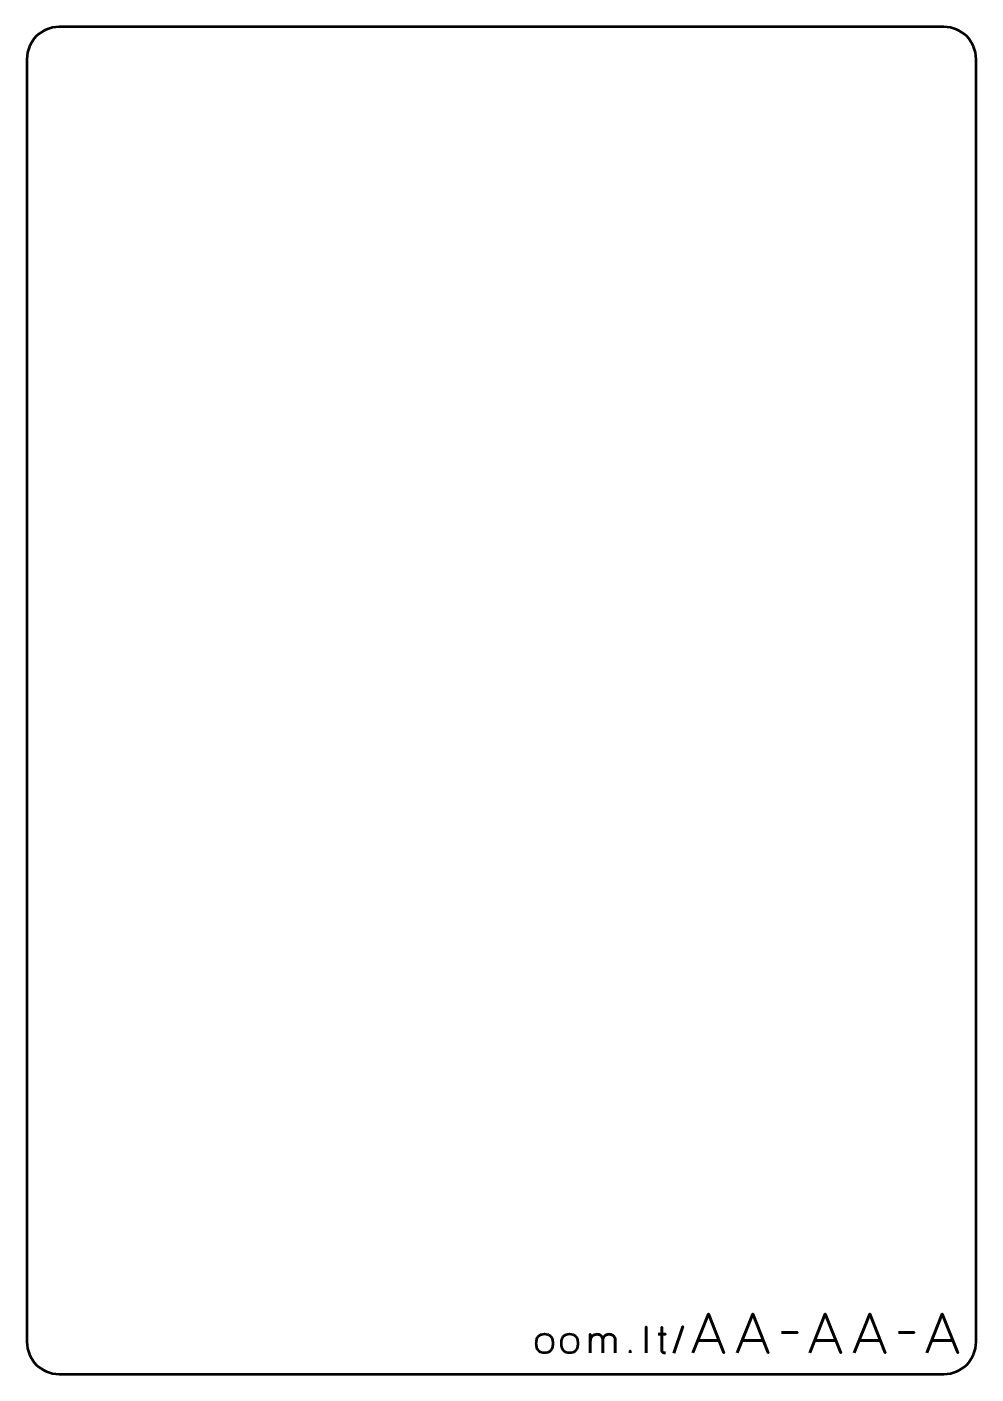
# Model space of a CAD drawing. Header units: centimetres. Extents: x -17.9 to -3.1, y -25.3 to -4.3.
import ezdxf

# ---------------------------------------------------------------- set-up
doc = ezdxf.new("R2010")
doc.units = ezdxf.units.CM
doc.header["$MEASUREMENT"] = 0
doc.layers.add('Layer 1', color=7, linetype='Continuous')

msp = doc.modelspace()

# ---------------------------------------------------------------- linework, layer by layer
at = {"layer": 'Layer 1', "color": 22, "lineweight": 53}
msp.add_open_spline([(-17.90003, -24.8499), (-17.90003, -24.8499), (-17.90003, -4.84994), (-17.90003, -4.84994), (-17.90003, -4.84994), (-17.90003, -4.57297), (-17.67694, -4.34998), (-17.39994, -4.34998), (-17.39994, -4.34998), (-17.39994, -4.34998), (-3.60007, -4.34998), (-3.60007, -4.34998), (-3.60007, -4.34998), (-3.32293, -4.34998), (-3.09997, -4.57297), (-3.09997, -4.84994), (-3.09997, -4.84994), (-3.09997, -4.84994), (-3.09997, -24.8499), (-3.09997, -24.8499), (-3.09997, -24.8499), (-3.09997, -25.1269), (-3.32293, -25.34999), (-3.60007, -25.34999), (-3.60007, -25.34999), (-3.60007, -25.34999), (-17.39994, -25.34999), (-17.39994, -25.34999), (-17.39994, -25.34999), (-17.67694, -25.34999), (-17.90003, -25.1269), (-17.90003, -24.8499)], degree=3, knots=[0, 0, 0, 0, 0.125, 0.125, 0.125, 0.125, 0.25, 0.25, 0.25, 0.25, 0.375, 0.375, 0.375, 0.375, 0.5, 0.5, 0.5, 0.5, 0.625, 0.625, 0.625, 0.625, 0.75, 0.75, 0.75, 0.75, 0.875, 0.875, 0.875, 0.875, 1, 1, 1, 1], dxfattribs=at)
at = {"layer": 'Layer 1', "color": 30, "lineweight": 53}
for points, knots in [([(-7.51634, -25.01987), (-7.51634, -25.01987), (-7.27419, -24.40942), (-7.27419, -24.40942), (-7.27419, -24.40942), (-7.27419, -24.40942), (-7.0312, -25.01987), (-7.0312, -25.01987), (-7.0312, -25.01987), (-7.0312, -25.01987), (-7.27419, -24.40942), (-7.27419, -24.40942), (-7.27419, -24.40942), (-7.27419, -24.40942), (-7.51634, -25.01987), (-7.51634, -25.01987)], [0, 0, 0, 0, 0.25, 0.25, 0.25, 0.25, 0.5, 0.5, 0.5, 0.5, 0.75, 0.75, 0.75, 0.75, 1, 1, 1, 1]), ([(-6.82461, -25.01987), (-6.82461, -25.01987), (-6.58246, -24.40942), (-6.58246, -24.40942), (-6.58246, -24.40942), (-6.58246, -24.40942), (-6.33947, -25.01987), (-6.33947, -25.01987), (-6.33947, -25.01987), (-6.33947, -25.01987), (-6.58246, -24.40942), (-6.58246, -24.40942), (-6.58246, -24.40942), (-6.58246, -24.40942), (-6.82461, -25.01987), (-6.82461, -25.01987)], [0, 0, 0, 0, 0.25, 0.25, 0.25, 0.25, 0.5, 0.5, 0.5, 0.5, 0.75, 0.75, 0.75, 0.75, 1, 1, 1, 1]), ([(-5.69261, -25.01987), (-5.69261, -25.01987), (-5.45046, -24.40942), (-5.45046, -24.40942), (-5.45046, -24.40942), (-5.45046, -24.40942), (-5.20747, -25.01987), (-5.20747, -25.01987), (-5.20747, -25.01987), (-5.20747, -25.01987), (-5.45046, -24.40942), (-5.45046, -24.40942), (-5.45046, -24.40942), (-5.45046, -24.40942), (-5.69261, -25.01987), (-5.69261, -25.01987)], [0, 0, 0, 0, 0.25, 0.25, 0.25, 0.25, 0.5, 0.5, 0.5, 0.5, 0.75, 0.75, 0.75, 0.75, 1, 1, 1, 1]), ([(-5.00088, -25.01987), (-5.00088, -25.01987), (-4.75873, -24.40942), (-4.75873, -24.40942), (-4.75873, -24.40942), (-4.75873, -24.40942), (-4.51574, -25.01987), (-4.51574, -25.01987), (-4.51574, -25.01987), (-4.51574, -25.01987), (-4.75873, -24.40942), (-4.75873, -24.40942), (-4.75873, -24.40942), (-4.75873, -24.40942), (-5.00088, -25.01987), (-5.00088, -25.01987)], [0, 0, 0, 0, 0.25, 0.25, 0.25, 0.25, 0.5, 0.5, 0.5, 0.5, 0.75, 0.75, 0.75, 0.75, 1, 1, 1, 1]), ([(-3.86888, -25.01987), (-3.86888, -25.01987), (-3.62673, -24.40942), (-3.62673, -24.40942), (-3.62673, -24.40942), (-3.62673, -24.40942), (-3.38374, -25.01987), (-3.38374, -25.01987), (-3.38374, -25.01987), (-3.38374, -25.01987), (-3.62673, -24.40942), (-3.62673, -24.40942), (-3.62673, -24.40942), (-3.62673, -24.40942), (-3.86888, -25.01987), (-3.86888, -25.01987)], [0, 0, 0, 0, 0.25, 0.25, 0.25, 0.25, 0.5, 0.5, 0.5, 0.5, 0.75, 0.75, 0.75, 0.75, 1, 1, 1, 1]), ([(-9.82886, -25.01987), (-9.81108, -25.01996), (-9.79453, -25.01771), (-9.7791, -25.01291), (-9.7791, -25.01291), (-9.76367, -25.00811), (-9.75003, -25.00011), (-9.73836, -24.98892), (-9.73836, -24.98892), (-9.7266, -24.97773), (-9.71748, -24.96258), (-9.7108, -24.94339), (-9.7108, -24.94339), (-9.70422, -24.92429), (-9.70083, -24.90049), (-9.70073, -24.87199), (-9.70073, -24.87199), (-9.70083, -24.84358), (-9.70422, -24.81987), (-9.7108, -24.80087), (-9.7108, -24.80087), (-9.71748, -24.78186), (-9.7266, -24.76672), (-9.73836, -24.75552), (-9.73836, -24.75552), (-9.75003, -24.74442), (-9.76367, -24.73643), (-9.7791, -24.73163), (-9.7791, -24.73163), (-9.79453, -24.72683), (-9.81108, -24.72457), (-9.82886, -24.72467), (-9.82886, -24.72467), (-9.84645, -24.72457), (-9.86301, -24.72683), (-9.87844, -24.73163), (-9.87844, -24.73163), (-9.89387, -24.73643), (-9.90741, -24.74442), (-9.91917, -24.75552), (-9.91917, -24.75552), (-9.93093, -24.76672), (-9.94015, -24.78186), (-9.94683, -24.80087), (-9.94683, -24.80087), (-9.95351, -24.81987), (-9.9569, -24.84358), (-9.95699, -24.87199), (-9.95699, -24.87199), (-9.9569, -24.90049), (-9.95351, -24.92429), (-9.94683, -24.94339), (-9.94683, -24.94339), (-9.94015, -24.96258), (-9.93093, -24.97773), (-9.91917, -24.98892), (-9.91917, -24.98892), (-9.90741, -25.00011), (-9.89387, -25.00811), (-9.87844, -25.01291), (-9.87844, -25.01291), (-9.86301, -25.01771), (-9.84645, -25.01996), (-9.82886, -25.01987)], [0, 0, 0, 0, 0.0625, 0.0625, 0.0625, 0.0625, 0.125, 0.125, 0.125, 0.125, 0.1875, 0.1875, 0.1875, 0.1875, 0.25, 0.25, 0.25, 0.25, 0.3125, 0.3125, 0.3125, 0.3125, 0.375, 0.375, 0.375, 0.375, 0.4375, 0.4375, 0.4375, 0.4375, 0.5, 0.5, 0.5, 0.5, 0.5625, 0.5625, 0.5625, 0.5625, 0.625, 0.625, 0.625, 0.625, 0.6875, 0.6875, 0.6875, 0.6875, 0.75, 0.75, 0.75, 0.75, 0.8125, 0.8125, 0.8125, 0.8125, 0.875, 0.875, 0.875, 0.875, 0.9375, 0.9375, 0.9375, 0.9375, 1, 1, 1, 1]), ([(-9.82886, -25.01987), (-9.81108, -25.01996), (-9.79453, -25.01771), (-9.7791, -25.01291), (-9.7791, -25.01291), (-9.76367, -25.00811), (-9.75003, -25.00011), (-9.73836, -24.98892), (-9.73836, -24.98892), (-9.7266, -24.97773), (-9.71748, -24.96258), (-9.7108, -24.94339), (-9.7108, -24.94339), (-9.70422, -24.92429), (-9.70083, -24.90049), (-9.70073, -24.87199), (-9.70073, -24.87199), (-9.70083, -24.84358), (-9.70422, -24.81987), (-9.7108, -24.80087), (-9.7108, -24.80087), (-9.71748, -24.78186), (-9.7266, -24.76672), (-9.73836, -24.75552), (-9.73836, -24.75552), (-9.75003, -24.74442), (-9.76367, -24.73643), (-9.7791, -24.73163), (-9.7791, -24.73163), (-9.79453, -24.72683), (-9.81108, -24.72457), (-9.82886, -24.72467), (-9.82886, -24.72467), (-9.84645, -24.72457), (-9.86301, -24.72683), (-9.87844, -24.73163), (-9.87844, -24.73163), (-9.89387, -24.73643), (-9.90741, -24.74442), (-9.91917, -24.75552), (-9.91917, -24.75552), (-9.93093, -24.76672), (-9.94015, -24.78186), (-9.94683, -24.80087), (-9.94683, -24.80087), (-9.95351, -24.81987), (-9.9569, -24.84358), (-9.95699, -24.87199), (-9.95699, -24.87199), (-9.9569, -24.90049), (-9.95351, -24.92429), (-9.94683, -24.94339), (-9.94683, -24.94339), (-9.94015, -24.96258), (-9.93093, -24.97773), (-9.91917, -24.98892), (-9.91917, -24.98892), (-9.90741, -25.00011), (-9.89387, -25.00811), (-9.87844, -25.01291), (-9.87844, -25.01291), (-9.86301, -25.01771), (-9.84645, -25.01996), (-9.82886, -25.01987)], [0, 0, 0, 0, 0.0625, 0.0625, 0.0625, 0.0625, 0.125, 0.125, 0.125, 0.125, 0.1875, 0.1875, 0.1875, 0.1875, 0.25, 0.25, 0.25, 0.25, 0.3125, 0.3125, 0.3125, 0.3125, 0.375, 0.375, 0.375, 0.375, 0.4375, 0.4375, 0.4375, 0.4375, 0.5, 0.5, 0.5, 0.5, 0.5625, 0.5625, 0.5625, 0.5625, 0.625, 0.625, 0.625, 0.625, 0.6875, 0.6875, 0.6875, 0.6875, 0.75, 0.75, 0.75, 0.75, 0.8125, 0.8125, 0.8125, 0.8125, 0.875, 0.875, 0.875, 0.875, 0.9375, 0.9375, 0.9375, 0.9375, 1, 1, 1, 1]), ([(-9.43827, -25.01987), (-9.42049, -25.01996), (-9.40394, -25.01771), (-9.38851, -25.01291), (-9.38851, -25.01291), (-9.37308, -25.00811), (-9.35944, -25.00011), (-9.34777, -24.98892), (-9.34777, -24.98892), (-9.33601, -24.97773), (-9.32689, -24.96258), (-9.32021, -24.94339), (-9.32021, -24.94339), (-9.31363, -24.92429), (-9.31024, -24.90049), (-9.31014, -24.87199), (-9.31014, -24.87199), (-9.31024, -24.84358), (-9.31363, -24.81987), (-9.32021, -24.80087), (-9.32021, -24.80087), (-9.32689, -24.78186), (-9.33601, -24.76672), (-9.34777, -24.75552), (-9.34777, -24.75552), (-9.35944, -24.74442), (-9.37308, -24.73643), (-9.38851, -24.73163), (-9.38851, -24.73163), (-9.40394, -24.72683), (-9.42049, -24.72457), (-9.43827, -24.72467), (-9.43827, -24.72467), (-9.45586, -24.72457), (-9.47242, -24.72683), (-9.48785, -24.73163), (-9.48785, -24.73163), (-9.50328, -24.73643), (-9.51682, -24.74442), (-9.52858, -24.75552), (-9.52858, -24.75552), (-9.54034, -24.76672), (-9.54956, -24.78186), (-9.55624, -24.80087), (-9.55624, -24.80087), (-9.56292, -24.81987), (-9.56631, -24.84358), (-9.5664, -24.87199), (-9.5664, -24.87199), (-9.56631, -24.90049), (-9.56292, -24.92429), (-9.55624, -24.94339), (-9.55624, -24.94339), (-9.54956, -24.96258), (-9.54034, -24.97773), (-9.52858, -24.98892), (-9.52858, -24.98892), (-9.51682, -25.00011), (-9.50328, -25.00811), (-9.48785, -25.01291), (-9.48785, -25.01291), (-9.47242, -25.01771), (-9.45586, -25.01996), (-9.43827, -25.01987)], [0, 0, 0, 0, 0.0625, 0.0625, 0.0625, 0.0625, 0.125, 0.125, 0.125, 0.125, 0.1875, 0.1875, 0.1875, 0.1875, 0.25, 0.25, 0.25, 0.25, 0.3125, 0.3125, 0.3125, 0.3125, 0.375, 0.375, 0.375, 0.375, 0.4375, 0.4375, 0.4375, 0.4375, 0.5, 0.5, 0.5, 0.5, 0.5625, 0.5625, 0.5625, 0.5625, 0.625, 0.625, 0.625, 0.625, 0.6875, 0.6875, 0.6875, 0.6875, 0.75, 0.75, 0.75, 0.75, 0.8125, 0.8125, 0.8125, 0.8125, 0.875, 0.875, 0.875, 0.875, 0.9375, 0.9375, 0.9375, 0.9375, 1, 1, 1, 1]), ([(-9.43827, -25.01987), (-9.42049, -25.01996), (-9.40394, -25.01771), (-9.38851, -25.01291), (-9.38851, -25.01291), (-9.37308, -25.00811), (-9.35944, -25.00011), (-9.34777, -24.98892), (-9.34777, -24.98892), (-9.33601, -24.97773), (-9.32689, -24.96258), (-9.32021, -24.94339), (-9.32021, -24.94339), (-9.31363, -24.92429), (-9.31024, -24.90049), (-9.31014, -24.87199), (-9.31014, -24.87199), (-9.31024, -24.84358), (-9.31363, -24.81987), (-9.32021, -24.80087), (-9.32021, -24.80087), (-9.32689, -24.78186), (-9.33601, -24.76672), (-9.34777, -24.75552), (-9.34777, -24.75552), (-9.35944, -24.74442), (-9.37308, -24.73643), (-9.38851, -24.73163), (-9.38851, -24.73163), (-9.40394, -24.72683), (-9.42049, -24.72457), (-9.43827, -24.72467), (-9.43827, -24.72467), (-9.45586, -24.72457), (-9.47242, -24.72683), (-9.48785, -24.73163), (-9.48785, -24.73163), (-9.50328, -24.73643), (-9.51682, -24.74442), (-9.52858, -24.75552), (-9.52858, -24.75552), (-9.54034, -24.76672), (-9.54956, -24.78186), (-9.55624, -24.80087), (-9.55624, -24.80087), (-9.56292, -24.81987), (-9.56631, -24.84358), (-9.5664, -24.87199), (-9.5664, -24.87199), (-9.56631, -24.90049), (-9.56292, -24.92429), (-9.55624, -24.94339), (-9.55624, -24.94339), (-9.54956, -24.96258), (-9.54034, -24.97773), (-9.52858, -24.98892), (-9.52858, -24.98892), (-9.51682, -25.00011), (-9.50328, -25.00811), (-9.48785, -25.01291), (-9.48785, -25.01291), (-9.47242, -25.01771), (-9.45586, -25.01996), (-9.43827, -25.01987)], [0, 0, 0, 0, 0.0625, 0.0625, 0.0625, 0.0625, 0.125, 0.125, 0.125, 0.125, 0.1875, 0.1875, 0.1875, 0.1875, 0.25, 0.25, 0.25, 0.25, 0.3125, 0.3125, 0.3125, 0.3125, 0.375, 0.375, 0.375, 0.375, 0.4375, 0.4375, 0.4375, 0.4375, 0.5, 0.5, 0.5, 0.5, 0.5625, 0.5625, 0.5625, 0.5625, 0.625, 0.625, 0.625, 0.625, 0.6875, 0.6875, 0.6875, 0.6875, 0.75, 0.75, 0.75, 0.75, 0.8125, 0.8125, 0.8125, 0.8125, 0.875, 0.875, 0.875, 0.875, 0.9375, 0.9375, 0.9375, 0.9375, 1, 1, 1, 1]), ([(-8.92238, -25.01987), (-8.92238, -25.01978), (-8.92238, -25.01705), (-8.92238, -25.01169), (-8.92238, -25.01169), (-8.92238, -25.00642), (-8.92238, -24.99917), (-8.92238, -24.99005), (-8.92238, -24.99005), (-8.92238, -24.98083), (-8.92238, -24.97048), (-8.92238, -24.95882), (-8.92238, -24.95882), (-8.92238, -24.94725), (-8.92238, -24.93511), (-8.92238, -24.92232), (-8.92238, -24.92232), (-8.92238, -24.90962), (-8.92238, -24.8971), (-8.92238, -24.88469), (-8.92238, -24.88469), (-8.92238, -24.87227), (-8.92238, -24.8606), (-8.92238, -24.84988), (-8.92238, -24.84988), (-8.92238, -24.83906), (-8.92238, -24.82984), (-8.92238, -24.82203), (-8.92238, -24.82203), (-8.92238, -24.81432), (-8.92238, -24.80877), (-8.92238, -24.80538), (-8.92238, -24.80538), (-8.92228, -24.80011), (-8.92313, -24.79419), (-8.92473, -24.7877), (-8.92473, -24.7877), (-8.92633, -24.78111), (-8.92906, -24.77453), (-8.93291, -24.76794), (-8.93291, -24.76794), (-8.93677, -24.76126), (-8.94213, -24.75515), (-8.94881, -24.7495), (-8.94881, -24.7495), (-8.95558, -24.74386), (-8.96405, -24.73934), (-8.97421, -24.73586), (-8.97421, -24.73586), (-8.98447, -24.73238), (-8.99669, -24.7305), (-9.01099, -24.73031), (-9.01099, -24.73031), (-9.02529, -24.73031), (-9.03809, -24.73229), (-9.04928, -24.73624), (-9.04928, -24.73624), (-9.06057, -24.74028), (-9.07026, -24.74583), (-9.07854, -24.75289), (-9.07854, -24.75289), (-9.08672, -24.75995), (-9.09359, -24.76804), (-9.09895, -24.77725), (-9.09895, -24.77725), (-9.10431, -24.78638), (-9.10827, -24.79607), (-9.1109, -24.80642), (-9.1109, -24.80642), (-9.11353, -24.81667), (-9.11485, -24.82711), (-9.11485, -24.83756), (-9.11485, -24.83756), (-9.11485, -24.82711), (-9.11353, -24.81667), (-9.1109, -24.80642), (-9.1109, -24.80642), (-9.10827, -24.79607), (-9.10431, -24.78638), (-9.09895, -24.77725), (-9.09895, -24.77725), (-9.09359, -24.76804), (-9.08672, -24.75995), (-9.07854, -24.75289), (-9.07854, -24.75289), (-9.07026, -24.74583), (-9.06057, -24.74028), (-9.04928, -24.73624), (-9.04928, -24.73624), (-9.03809, -24.73229), (-9.02529, -24.73031), (-9.01099, -24.73031), (-9.01099, -24.73031), (-8.99669, -24.7305), (-8.98447, -24.73238), (-8.97421, -24.73586), (-8.97421, -24.73586), (-8.96405, -24.73934), (-8.95558, -24.74386), (-8.94881, -24.7495), (-8.94881, -24.7495), (-8.94213, -24.75515), (-8.93677, -24.76126), (-8.93291, -24.76794), (-8.93291, -24.76794), (-8.92906, -24.77453), (-8.92633, -24.78111), (-8.92473, -24.7877), (-8.92473, -24.7877), (-8.92313, -24.79419), (-8.92228, -24.80011), (-8.92238, -24.80538), (-8.92238, -24.80538), (-8.92238, -24.80877), (-8.92238, -24.81432), (-8.92238, -24.82203), (-8.92238, -24.82203), (-8.92238, -24.82984), (-8.92238, -24.83906), (-8.92238, -24.84988), (-8.92238, -24.84988), (-8.92238, -24.8606), (-8.92238, -24.87227), (-8.92238, -24.88469), (-8.92238, -24.88469), (-8.92238, -24.8971), (-8.92238, -24.90962), (-8.92238, -24.92232), (-8.92238, -24.92232), (-8.92238, -24.93511), (-8.92238, -24.94725), (-8.92238, -24.95882), (-8.92238, -24.95882), (-8.92238, -24.97048), (-8.92238, -24.98083), (-8.92238, -24.99005), (-8.92238, -24.99005), (-8.92238, -24.99917), (-8.92238, -25.00642), (-8.92238, -25.01169), (-8.92238, -25.01169), (-8.92238, -25.01705), (-8.92238, -25.01978), (-8.92238, -25.01987)], [0, 0, 0, 0, 0.02777778, 0.02777778, 0.02777778, 0.02777778, 0.05555556, 0.05555556, 0.05555556, 0.05555556, 0.08333333, 0.08333333, 0.08333333, 0.08333333, 0.11111111, 0.11111111, 0.11111111, 0.11111111, 0.13888889, 0.13888889, 0.13888889, 0.13888889, 0.16666667, 0.16666667, 0.16666667, 0.16666667, 0.19444444, 0.19444444, 0.19444444, 0.19444444, 0.22222222, 0.22222222, 0.22222222, 0.22222222, 0.25, 0.25, 0.25, 0.25, 0.27777778, 0.27777778, 0.27777778, 0.27777778, 0.30555556, 0.30555556, 0.30555556, 0.30555556, 0.33333333, 0.33333333, 0.33333333, 0.33333333, 0.36111111, 0.36111111, 0.36111111, 0.36111111, 0.38888889, 0.38888889, 0.38888889, 0.38888889, 0.41666667, 0.41666667, 0.41666667, 0.41666667, 0.44444444, 0.44444444, 0.44444444, 0.44444444, 0.47222222, 0.47222222, 0.47222222, 0.47222222, 0.5, 0.5, 0.5, 0.5, 0.52777778, 0.52777778, 0.52777778, 0.52777778, 0.55555556, 0.55555556, 0.55555556, 0.55555556, 0.58333333, 0.58333333, 0.58333333, 0.58333333, 0.61111111, 0.61111111, 0.61111111, 0.61111111, 0.63888889, 0.63888889, 0.63888889, 0.63888889, 0.66666667, 0.66666667, 0.66666667, 0.66666667, 0.69444444, 0.69444444, 0.69444444, 0.69444444, 0.72222222, 0.72222222, 0.72222222, 0.72222222, 0.75, 0.75, 0.75, 0.75, 0.77777778, 0.77777778, 0.77777778, 0.77777778, 0.80555556, 0.80555556, 0.80555556, 0.80555556, 0.83333333, 0.83333333, 0.83333333, 0.83333333, 0.86111111, 0.86111111, 0.86111111, 0.86111111, 0.88888889, 0.88888889, 0.88888889, 0.88888889, 0.91666667, 0.91666667, 0.91666667, 0.91666667, 0.94444444, 0.94444444, 0.94444444, 0.94444444, 0.97222222, 0.97222222, 0.97222222, 0.97222222, 1, 1, 1, 1]), ([(-9.11485, -25.01987), (-9.11485, -25.01987), (-9.11485, -24.73031), (-9.11485, -24.73031), (-9.11485, -24.73031), (-9.11485, -24.73031), (-9.11485, -25.01987), (-9.11485, -25.01987)], [0, 0, 0, 0, 0.5, 0.5, 0.5, 0.5, 1, 1, 1, 1]), ([(-8.72821, -25.01987), (-8.72821, -25.01978), (-8.72821, -25.01705), (-8.72821, -25.01169), (-8.72821, -25.01169), (-8.72821, -25.00642), (-8.72821, -24.99917), (-8.72821, -24.99005), (-8.72821, -24.99005), (-8.72821, -24.98083), (-8.72821, -24.97048), (-8.72821, -24.95882), (-8.72821, -24.95882), (-8.72821, -24.94725), (-8.72821, -24.93511), (-8.72821, -24.92232), (-8.72821, -24.92232), (-8.72821, -24.90962), (-8.72821, -24.8971), (-8.72821, -24.88469), (-8.72821, -24.88469), (-8.72821, -24.87227), (-8.72821, -24.8606), (-8.72821, -24.84988), (-8.72821, -24.84988), (-8.72821, -24.83906), (-8.72821, -24.82984), (-8.72821, -24.82203), (-8.72821, -24.82203), (-8.72821, -24.81432), (-8.72821, -24.80877), (-8.72821, -24.80538), (-8.72821, -24.80538), (-8.72821, -24.80011), (-8.72924, -24.79419), (-8.73141, -24.7877), (-8.73141, -24.7877), (-8.73348, -24.78111), (-8.73686, -24.77453), (-8.74157, -24.76794), (-8.74157, -24.76794), (-8.74618, -24.76126), (-8.75229, -24.75515), (-8.75982, -24.7495), (-8.75982, -24.7495), (-8.76734, -24.74386), (-8.77647, -24.73934), (-8.78719, -24.73586), (-8.78719, -24.73586), (-8.79792, -24.73238), (-8.81043, -24.7305), (-8.82473, -24.73031), (-8.82473, -24.73031), (-8.83903, -24.73031), (-8.85163, -24.73229), (-8.86245, -24.73624), (-8.86245, -24.73624), (-8.87318, -24.74028), (-8.8824, -24.74583), (-8.89011, -24.75289), (-8.89011, -24.75289), (-8.89773, -24.75995), (-8.90384, -24.76804), (-8.90864, -24.77725), (-8.90864, -24.77725), (-8.91344, -24.78638), (-8.91692, -24.79607), (-8.91908, -24.80642), (-8.91908, -24.80642), (-8.92134, -24.81667), (-8.92238, -24.82711), (-8.92238, -24.83756), (-8.92238, -24.83756), (-8.92238, -24.82711), (-8.92134, -24.81667), (-8.91908, -24.80642), (-8.91908, -24.80642), (-8.91692, -24.79607), (-8.91344, -24.78638), (-8.90864, -24.77725), (-8.90864, -24.77725), (-8.90384, -24.76804), (-8.89773, -24.75995), (-8.89011, -24.75289), (-8.89011, -24.75289), (-8.8824, -24.74583), (-8.87318, -24.74028), (-8.86245, -24.73624), (-8.86245, -24.73624), (-8.85163, -24.73229), (-8.83903, -24.73031), (-8.82473, -24.73031), (-8.82473, -24.73031), (-8.81043, -24.7305), (-8.79792, -24.73238), (-8.78719, -24.73586), (-8.78719, -24.73586), (-8.77647, -24.73934), (-8.76734, -24.74386), (-8.75982, -24.7495), (-8.75982, -24.7495), (-8.75229, -24.75515), (-8.74618, -24.76126), (-8.74157, -24.76794), (-8.74157, -24.76794), (-8.73686, -24.77453), (-8.73348, -24.78111), (-8.73141, -24.7877), (-8.73141, -24.7877), (-8.72924, -24.79419), (-8.72821, -24.80011), (-8.72821, -24.80538), (-8.72821, -24.80538), (-8.72821, -24.80877), (-8.72821, -24.81432), (-8.72821, -24.82203), (-8.72821, -24.82203), (-8.72821, -24.82984), (-8.72821, -24.83906), (-8.72821, -24.84988), (-8.72821, -24.84988), (-8.72821, -24.8606), (-8.72821, -24.87227), (-8.72821, -24.88469), (-8.72821, -24.88469), (-8.72821, -24.8971), (-8.72821, -24.90962), (-8.72821, -24.92232), (-8.72821, -24.92232), (-8.72821, -24.93511), (-8.72821, -24.94725), (-8.72821, -24.95882), (-8.72821, -24.95882), (-8.72821, -24.97048), (-8.72821, -24.98083), (-8.72821, -24.99005), (-8.72821, -24.99005), (-8.72821, -24.99917), (-8.72821, -25.00642), (-8.72821, -25.01169), (-8.72821, -25.01169), (-8.72821, -25.01705), (-8.72821, -25.01978), (-8.72821, -25.01987)], [0, 0, 0, 0, 0.02777778, 0.02777778, 0.02777778, 0.02777778, 0.05555556, 0.05555556, 0.05555556, 0.05555556, 0.08333333, 0.08333333, 0.08333333, 0.08333333, 0.11111111, 0.11111111, 0.11111111, 0.11111111, 0.13888889, 0.13888889, 0.13888889, 0.13888889, 0.16666667, 0.16666667, 0.16666667, 0.16666667, 0.19444444, 0.19444444, 0.19444444, 0.19444444, 0.22222222, 0.22222222, 0.22222222, 0.22222222, 0.25, 0.25, 0.25, 0.25, 0.27777778, 0.27777778, 0.27777778, 0.27777778, 0.30555556, 0.30555556, 0.30555556, 0.30555556, 0.33333333, 0.33333333, 0.33333333, 0.33333333, 0.36111111, 0.36111111, 0.36111111, 0.36111111, 0.38888889, 0.38888889, 0.38888889, 0.38888889, 0.41666667, 0.41666667, 0.41666667, 0.41666667, 0.44444444, 0.44444444, 0.44444444, 0.44444444, 0.47222222, 0.47222222, 0.47222222, 0.47222222, 0.5, 0.5, 0.5, 0.5, 0.52777778, 0.52777778, 0.52777778, 0.52777778, 0.55555556, 0.55555556, 0.55555556, 0.55555556, 0.58333333, 0.58333333, 0.58333333, 0.58333333, 0.61111111, 0.61111111, 0.61111111, 0.61111111, 0.63888889, 0.63888889, 0.63888889, 0.63888889, 0.66666667, 0.66666667, 0.66666667, 0.66666667, 0.69444444, 0.69444444, 0.69444444, 0.69444444, 0.72222222, 0.72222222, 0.72222222, 0.72222222, 0.75, 0.75, 0.75, 0.75, 0.77777778, 0.77777778, 0.77777778, 0.77777778, 0.80555556, 0.80555556, 0.80555556, 0.80555556, 0.83333333, 0.83333333, 0.83333333, 0.83333333, 0.86111111, 0.86111111, 0.86111111, 0.86111111, 0.88888889, 0.88888889, 0.88888889, 0.88888889, 0.91666667, 0.91666667, 0.91666667, 0.91666667, 0.94444444, 0.94444444, 0.94444444, 0.94444444, 0.97222222, 0.97222222, 0.97222222, 0.97222222, 1, 1, 1, 1]), ([(-8.24617, -25.01987), (-8.24617, -25.01987), (-8.24617, -24.61291), (-8.24617, -24.61291), (-8.24617, -24.61291), (-8.24617, -24.61291), (-8.24617, -25.01987), (-8.24617, -25.01987)], [0, 0, 0, 0, 0.5, 0.5, 0.5, 0.5, 1, 1, 1, 1]), ([(-8.05821, -24.72749), (-8.05821, -24.72749), (-7.94024, -24.72749), (-7.94024, -24.72749), (-7.94024, -24.72749), (-7.94024, -24.72749), (-8.05821, -24.72749), (-8.05821, -24.72749)], [0, 0, 0, 0, 0.5, 0.5, 0.5, 0.5, 1, 1, 1, 1]), ([(-7.94137, -25.01705), (-7.94833, -25.01761), (-7.95529, -25.0178), (-7.96207, -25.01761), (-7.96207, -25.01761), (-7.96884, -25.01742), (-7.97496, -25.01639), (-7.98051, -25.01432), (-7.98051, -25.01432), (-7.98606, -25.01234), (-7.99048, -25.00877), (-7.99386, -25.00369), (-7.99386, -25.00369), (-7.99716, -24.99861), (-7.99885, -24.99137), (-7.99894, -24.98205), (-7.99894, -24.98205), (-7.99894, -24.97763), (-7.99894, -24.97011), (-7.99894, -24.95957), (-7.99894, -24.95957), (-7.99894, -24.94894), (-7.99894, -24.93614), (-7.99894, -24.921), (-7.99894, -24.921), (-7.99894, -24.90585), (-7.99894, -24.8893), (-7.99894, -24.87133), (-7.99894, -24.87133), (-7.99894, -24.85336), (-7.99894, -24.83483), (-7.99894, -24.81564), (-7.99894, -24.81564), (-7.99894, -24.79645), (-7.99894, -24.77754), (-7.99894, -24.75882), (-7.99894, -24.75882), (-7.99894, -24.7401), (-7.99894, -24.7225), (-7.99894, -24.70595), (-7.99894, -24.70595), (-7.99894, -24.68939), (-7.99894, -24.67471), (-7.99894, -24.66202), (-7.99894, -24.66202), (-7.99894, -24.64922), (-7.99894, -24.63925), (-7.99894, -24.63191), (-7.99894, -24.63191), (-7.99894, -24.62467), (-7.99894, -24.6209), (-7.99894, -24.62081), (-7.99894, -24.62081), (-7.99894, -24.6209), (-7.99894, -24.62467), (-7.99894, -24.63191), (-7.99894, -24.63191), (-7.99894, -24.63925), (-7.99894, -24.64922), (-7.99894, -24.66202), (-7.99894, -24.66202), (-7.99894, -24.67471), (-7.99894, -24.68939), (-7.99894, -24.70595), (-7.99894, -24.70595), (-7.99894, -24.7225), (-7.99894, -24.7401), (-7.99894, -24.75882), (-7.99894, -24.75882), (-7.99894, -24.77754), (-7.99894, -24.79645), (-7.99894, -24.81564), (-7.99894, -24.81564), (-7.99894, -24.83483), (-7.99894, -24.85336), (-7.99894, -24.87133), (-7.99894, -24.87133), (-7.99894, -24.8893), (-7.99894, -24.90585), (-7.99894, -24.921), (-7.99894, -24.921), (-7.99894, -24.93614), (-7.99894, -24.94894), (-7.99894, -24.95957), (-7.99894, -24.95957), (-7.99894, -24.97011), (-7.99894, -24.97763), (-7.99894, -24.98205), (-7.99894, -24.98205), (-7.99885, -24.99137), (-7.99716, -24.99861), (-7.99386, -25.00369), (-7.99386, -25.00369), (-7.99048, -25.00877), (-7.98606, -25.01234), (-7.98051, -25.01432), (-7.98051, -25.01432), (-7.97496, -25.01639), (-7.96884, -25.01742), (-7.96207, -25.01761), (-7.96207, -25.01761), (-7.95529, -25.0178), (-7.94833, -25.01761), (-7.94137, -25.01705)], [0, 0, 0, 0, 0.03846154, 0.03846154, 0.03846154, 0.03846154, 0.07692308, 0.07692308, 0.07692308, 0.07692308, 0.11538462, 0.11538462, 0.11538462, 0.11538462, 0.15384615, 0.15384615, 0.15384615, 0.15384615, 0.19230769, 0.19230769, 0.19230769, 0.19230769, 0.23076923, 0.23076923, 0.23076923, 0.23076923, 0.26923077, 0.26923077, 0.26923077, 0.26923077, 0.30769231, 0.30769231, 0.30769231, 0.30769231, 0.34615385, 0.34615385, 0.34615385, 0.34615385, 0.38461538, 0.38461538, 0.38461538, 0.38461538, 0.42307692, 0.42307692, 0.42307692, 0.42307692, 0.46153846, 0.46153846, 0.46153846, 0.46153846, 0.5, 0.5, 0.5, 0.5, 0.53846154, 0.53846154, 0.53846154, 0.53846154, 0.57692308, 0.57692308, 0.57692308, 0.57692308, 0.61538462, 0.61538462, 0.61538462, 0.61538462, 0.65384615, 0.65384615, 0.65384615, 0.65384615, 0.69230769, 0.69230769, 0.69230769, 0.69230769, 0.73076923, 0.73076923, 0.73076923, 0.73076923, 0.76923077, 0.76923077, 0.76923077, 0.76923077, 0.80769231, 0.80769231, 0.80769231, 0.80769231, 0.84615385, 0.84615385, 0.84615385, 0.84615385, 0.88461538, 0.88461538, 0.88461538, 0.88461538, 0.92307692, 0.92307692, 0.92307692, 0.92307692, 0.96153846, 0.96153846, 0.96153846, 0.96153846, 1, 1, 1, 1]), ([(-7.81324, -25.02551), (-7.81324, -25.02551), (-7.67495, -24.60896), (-7.67495, -24.60896), (-7.67495, -24.60896), (-7.67495, -24.60896), (-7.81324, -25.02551), (-7.81324, -25.02551)], [0, 0, 0, 0, 0.5, 0.5, 0.5, 0.5, 1, 1, 1, 1]), ([(-6.13288, -24.70068), (-6.13288, -24.70068), (-5.8865, -24.70068), (-5.8865, -24.70068), (-5.8865, -24.70068), (-5.8865, -24.70068), (-6.13288, -24.70068), (-6.13288, -24.70068)], [0, 0, 0, 0, 0.5, 0.5, 0.5, 0.5, 1, 1, 1, 1]), ([(-4.30915, -24.70068), (-4.30915, -24.70068), (-4.06277, -24.70068), (-4.06277, -24.70068), (-4.06277, -24.70068), (-4.06277, -24.70068), (-4.30915, -24.70068), (-4.30915, -24.70068)], [0, 0, 0, 0, 0.5, 0.5, 0.5, 0.5, 1, 1, 1, 1]), ([(-8.49509, -25.01987), (-8.49509, -25.01987), (-8.49509, -24.98883), (-8.49509, -24.98883), (-8.49509, -24.98883), (-8.49509, -24.98883), (-8.49509, -25.01987), (-8.49509, -25.01987)], [0, 0, 0, 0, 0.5, 0.5, 0.5, 0.5, 1, 1, 1, 1]), ([(-7.44014, -24.82768), (-7.44014, -24.82768), (-7.10824, -24.82768), (-7.10824, -24.82768), (-7.10824, -24.82768), (-7.10824, -24.82768), (-7.44014, -24.82768), (-7.44014, -24.82768)], [0, 0, 0, 0, 0.5, 0.5, 0.5, 0.5, 1, 1, 1, 1]), ([(-6.74841, -24.82768), (-6.74841, -24.82768), (-6.41651, -24.82768), (-6.41651, -24.82768), (-6.41651, -24.82768), (-6.41651, -24.82768), (-6.74841, -24.82768), (-6.74841, -24.82768)], [0, 0, 0, 0, 0.5, 0.5, 0.5, 0.5, 1, 1, 1, 1]), ([(-5.61641, -24.82768), (-5.61641, -24.82768), (-5.28451, -24.82768), (-5.28451, -24.82768), (-5.28451, -24.82768), (-5.28451, -24.82768), (-5.61641, -24.82768), (-5.61641, -24.82768)], [0, 0, 0, 0, 0.5, 0.5, 0.5, 0.5, 1, 1, 1, 1]), ([(-4.92468, -24.82768), (-4.92468, -24.82768), (-4.59278, -24.82768), (-4.59278, -24.82768), (-4.59278, -24.82768), (-4.59278, -24.82768), (-4.92468, -24.82768), (-4.92468, -24.82768)], [0, 0, 0, 0, 0.5, 0.5, 0.5, 0.5, 1, 1, 1, 1]), ([(-3.79268, -24.82768), (-3.79268, -24.82768), (-3.46078, -24.82768), (-3.46078, -24.82768), (-3.46078, -24.82768), (-3.46078, -24.82768), (-3.79268, -24.82768), (-3.79268, -24.82768)], [0, 0, 0, 0, 0.5, 0.5, 0.5, 0.5, 1, 1, 1, 1])]:
    msp.add_open_spline(points, degree=3, knots=knots, dxfattribs=at)

doc.saveas('drawing.dxf')
